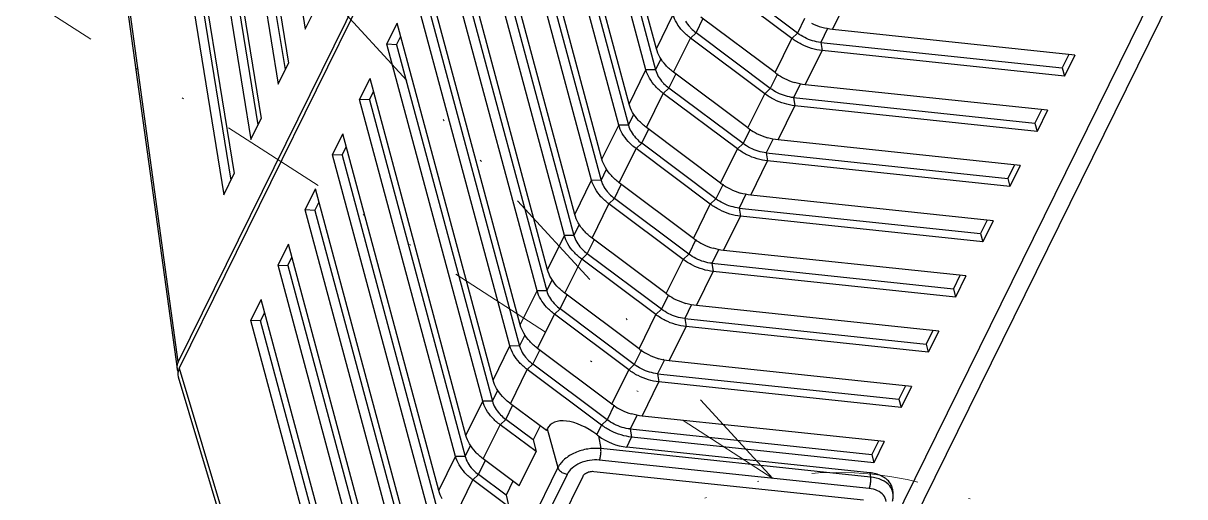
# Model space of a CAD drawing. Header units: millimetres. Extents: x 10368 to 13229, y -13270 to -11269.
# Drawn here: x 12789 to 12858, y -12510.6 to -12482.4 of the extents above; entities that cross this region are included whole.
import ezdxf

# ---------------------------------------------------------------- set-up
doc = ezdxf.new("R2010")
doc.units = ezdxf.units.MM
doc.linetypes.add('DIVIDE', pattern=[31.75, 12.7, -6.35, 0, -6.35, 0, -6.35])
doc.layers.add('hatch', color=56, linetype='Continuous', lineweight=9)

# ---------------------------------------------------------------- blocks, each defined once
blk = doc.blocks.new('u59')
at = {"color": 7, "linetype": 'Continuous'}
for p, q in [((-234.005, 239.259), (-241.19, 263.302)), ((-234.061, 238.747), (-241.24, 262.774)), ((-244.593, 257.136), (-238.897, 235.931)), ((-244.021, 257.127), (-238.321, 235.906)), ((-252.513, 256.459), (-258.076, 245.162)), ((-257.12, 245.061), (-251.557, 256.358)), ((-256.578, 244.657), (-251.015, 255.955)), ((-244.638, 255.88), (-238.937, 234.655)), ((-240.514, 232.647), (-246.21, 253.852)), ((-245.639, 253.847), (-239.938, 232.622)), ((-246.255, 252.596), (-240.554, 231.371)), ((-242.131, 229.363), (-247.827, 250.568)), ((-247.256, 250.563), (-241.555, 229.338)), ((-328.54, 144.576), (-276.921, 249.411)), ((-327.443, 144.46), (-275.824, 249.295)), ((-247.872, 249.312), (-242.171, 228.087)), ((-250.519, 247.425), (-251.52, 245.393)), ((-243.748, 226.079), (-249.444, 247.284)), ((-248.873, 247.279), (-243.172, 226.054)), ((-258.704, 244.883), (-274.741, 246.577)), ((-253.489, 246.3), (-253.656, 246.993)), ((-253.656, 246.993), (-251.52, 245.393)), ((-276.457, 245.934), (-276.493, 246.181)), ((-275.073, 245.903), (-259.036, 244.209)), ((-253.901, 245.464), (-253.489, 246.3)), ((-253.489, 246.3), (-251.854, 245.075)), ((-249.489, 246.027), (-250.49, 243.994)), ((-249.489, 246.027), (-243.788, 224.803)), ((-275.111, 244.966), (-275.158, 245.221)), ((-275.158, 245.221), (-259.121, 243.527)), ((-254.272, 245.741), (-255.273, 243.709)), ((-254.272, 245.741), (-252.136, 244.141)), ((-251.854, 245.075), (-251.52, 245.393)), ((-275.111, 244.966), (-260.664, 243.44)), ((-255.937, 242.36), (-256.578, 244.657)), ((-251.854, 245.075), (-252.279, 244.212)), ((-275.976, 243.115), (-275.36, 244.367)), ((-275.625, 243.078), (-275.231, 243.879)), ((-275.231, 243.879), (-275.36, 244.367)), ((-275.36, 244.367), (-260.957, 242.845)), ((-260.877, 242.362), (-275.231, 243.879)), ((-252.136, 244.141), (-253.137, 242.108)), ((-251.061, 243.999), (-251.387, 243.338)), ((-245.365, 222.794), (-251.061, 243.999)), ((-251.061, 243.999), (-250.49, 243.994)), ((-250.49, 243.994), (-244.789, 222.77)), ((-275.976, 243.115), (-261.573, 241.594)), ((-260.664, 243.44), (-260.957, 242.845)), ((-258.982, 242.773), (-259.121, 243.527)), ((-255.106, 243.016), (-255.273, 243.709)), ((-255.273, 243.709), (-253.137, 242.108)), ((-261.284, 241.535), (-260.877, 242.362)), ((-260.877, 242.362), (-260.957, 242.845)), ((-258.883, 242.7), (-259.164, 242.128)), ((-255.889, 242.457), (-255.937, 242.36)), ((-255.889, 242.457), (-253.753, 240.857)), ((-255.518, 242.179), (-255.106, 243.016)), ((-255.106, 243.016), (-253.471, 241.791)), ((-251.106, 242.743), (-252.107, 240.71)), ((-251.106, 242.743), (-245.405, 221.519)), ((-259.923, 240.947), (-259.498, 241.811)), ((-259.498, 241.811), (-259.164, 242.128)), ((-259.498, 241.811), (-255.088, 238.507)), ((-259.164, 242.128), (-254.754, 238.824)), ((-253.471, 241.791), (-253.896, 240.928)), ((-253.471, 241.791), (-253.137, 242.108)), ((-277.593, 239.831), (-276.977, 241.083)), ((-276.848, 240.594), (-276.977, 241.083)), ((-276.977, 241.083), (-262.574, 239.561)), ((-261.573, 241.594), (-262.574, 239.561)), ((-277.242, 239.794), (-276.848, 240.594)), ((-262.494, 239.078), (-276.848, 240.594)), ((-259.78, 240.877), (-260.781, 238.844)), ((-259.78, 240.877), (-255.37, 237.573)), ((-253.753, 240.857), (-254.754, 238.824)), ((-252.678, 240.715), (-253.004, 240.054)), ((-246.982, 219.51), (-252.678, 240.715)), ((-252.678, 240.715), (-252.107, 240.71)), ((-252.107, 240.71), (-246.406, 219.486)), ((-277.593, 239.831), (-263.19, 238.31)), ((-262.901, 238.251), (-262.494, 239.078)), ((-262.494, 239.078), (-262.574, 239.561)), ((-252.723, 239.459), (-253.724, 237.426)), ((-252.723, 239.459), (-247.022, 218.235)), ((-317.177, 69.942), (-234.061, 238.747)), ((-317.109, 69.585), (-234.008, 238.361)), ((-263.19, 238.31), (-264.191, 236.277)), ((-261.54, 237.663), (-261.115, 238.526)), ((-261.115, 238.526), (-260.781, 238.844)), ((-261.115, 238.526), (-256.705, 235.223)), ((-260.781, 238.844), (-256.371, 235.54)), ((-255.088, 238.507), (-255.513, 237.643)), ((-255.088, 238.507), (-254.754, 238.824)), ((-234.008, 238.361), (-230.525, 213.101)), ((-230.446, 213.502), (-233.932, 238.779)), ((-279.21, 236.547), (-278.594, 237.798)), ((-278.465, 237.31), (-278.594, 237.798)), ((-278.594, 237.798), (-264.191, 236.277)), ((-261.397, 237.593), (-262.398, 235.56)), ((-261.397, 237.593), (-256.987, 234.289)), ((-255.37, 237.573), (-256.371, 235.54)), ((-278.859, 236.51), (-278.465, 237.31)), ((-264.111, 235.794), (-278.465, 237.31)), ((-254.295, 237.431), (-254.621, 236.77)), ((-248.599, 216.226), (-254.295, 237.431)), ((-254.295, 237.431), (-253.724, 237.426)), ((-253.724, 237.426), (-248.023, 216.202)), ((-279.21, 236.547), (-264.807, 235.026)), ((-264.111, 235.794), (-264.191, 236.277)), ((-254.34, 236.175), (-255.341, 234.142)), ((-254.34, 236.175), (-248.639, 214.95)), ((-264.518, 234.967), (-264.111, 235.794)), ((-262.732, 235.242), (-262.398, 235.56)), ((-262.398, 235.56), (-257.988, 232.256)), ((-256.705, 235.223), (-256.371, 235.54)), ((-238.897, 235.931), (-239.144, 235.428)), ((-238.321, 235.906), (-238.937, 234.655)), ((-238.897, 235.931), (-238.321, 235.906)), ((-264.807, 235.026), (-265.808, 232.993)), ((-263.157, 234.379), (-262.732, 235.242)), ((-262.732, 235.242), (-258.322, 231.938)), ((-256.705, 235.223), (-257.13, 234.359)), ((-280.827, 233.263), (-280.211, 234.514)), ((-280.082, 234.026), (-280.211, 234.514)), ((-280.211, 234.514), (-265.808, 232.993)), ((-263.014, 234.309), (-264.015, 232.276)), ((-263.014, 234.309), (-258.604, 231.005)), ((-256.987, 234.289), (-257.988, 232.256)), ((-255.912, 234.147), (-256.238, 233.486)), ((-250.216, 212.942), (-255.912, 234.147)), ((-255.912, 234.147), (-255.341, 234.142)), ((-255.341, 234.142), (-249.64, 212.917)), ((-280.476, 233.226), (-280.082, 234.026)), ((-265.728, 232.51), (-280.082, 234.026)), ((-280.827, 233.263), (-266.424, 231.741)), ((-265.728, 232.51), (-265.808, 232.993)), ((-255.957, 232.891), (-256.958, 230.858)), ((-255.957, 232.891), (-250.256, 211.666)), ((-266.135, 231.683), (-265.728, 232.51)), ((-264.349, 231.958), (-264.015, 232.276)), ((-264.015, 232.276), (-259.605, 228.972)), ((-258.322, 231.938), (-257.988, 232.256)), ((-240.514, 232.647), (-240.761, 232.144)), ((-239.938, 232.622), (-240.554, 231.371)), ((-239.938, 232.622), (-240.514, 232.647)), ((-266.424, 231.741), (-267.425, 229.709)), ((-264.774, 231.095), (-264.349, 231.958)), ((-264.349, 231.958), (-259.939, 228.654)), ((-258.322, 231.938), (-258.747, 231.075)), ((-282.444, 229.979), (-281.828, 231.23)), ((-282.093, 229.942), (-281.699, 230.742)), ((-281.699, 230.742), (-281.828, 231.23)), ((-281.828, 231.23), (-267.425, 229.709)), ((-267.345, 229.225), (-281.699, 230.742)), ((-264.631, 231.025), (-265.632, 228.992)), ((-264.631, 231.025), (-260.221, 227.721)), ((-258.604, 231.005), (-259.605, 228.972)), ((-257.529, 230.863), (-257.855, 230.201)), ((-251.833, 209.658), (-257.529, 230.863)), ((-257.529, 230.863), (-256.958, 230.858)), ((-256.958, 230.858), (-251.257, 209.633)), ((-282.444, 229.979), (-268.041, 228.457)), ((-267.345, 229.225), (-267.425, 229.709)), ((-257.574, 229.607), (-258.575, 227.574)), ((-257.574, 229.607), (-251.873, 208.382)), ((-242.131, 229.363), (-242.378, 228.86)), ((-241.555, 229.338), (-242.171, 228.087)), ((-242.131, 229.363), (-241.555, 229.338)), ((-267.752, 228.398), (-267.345, 229.225)), ((-266.391, 227.811), (-265.966, 228.674)), ((-265.966, 228.674), (-265.632, 228.992)), ((-265.966, 228.674), (-261.556, 225.37)), ((-265.632, 228.992), (-261.222, 225.688)), ((-259.939, 228.654), (-260.364, 227.791)), ((-259.939, 228.654), (-259.605, 228.972)), ((-284.061, 226.695), (-283.445, 227.946)), ((-283.316, 227.458), (-283.445, 227.946)), ((-283.445, 227.946), (-269.042, 226.424)), ((-268.041, 228.457), (-269.042, 226.424)), ((-236.708, 228.43), (-237.324, 227.179)), ((-233.305, 207.453), (-236.708, 228.43)), ((-283.71, 226.658), (-283.316, 227.458)), ((-268.962, 225.941), (-283.316, 227.458)), ((-266.248, 227.741), (-267.249, 225.708)), ((-266.248, 227.741), (-261.838, 224.437)), ((-260.221, 227.721), (-261.222, 225.688)), ((-259.146, 227.579), (-259.472, 226.917)), ((-253.45, 206.374), (-259.146, 227.579)), ((-259.146, 227.579), (-258.575, 227.574)), ((-258.575, 227.574), (-252.874, 206.349)), ((-233.921, 206.197), (-237.324, 227.179)), ((-233.884, 207.493), (-237.138, 227.556)), ((-284.061, 226.695), (-269.658, 225.173)), ((-269.369, 225.114), (-268.962, 225.941)), ((-268.962, 225.941), (-269.042, 226.424)), ((-259.191, 226.323), (-260.192, 224.29)), ((-259.191, 226.323), (-253.49, 205.098)), ((-243.748, 226.079), (-243.995, 225.576)), ((-243.172, 226.054), (-243.788, 224.803)), ((-243.748, 226.079), (-243.172, 226.054)), ((-269.658, 225.173), (-270.659, 223.14)), ((-268.008, 224.527), (-267.583, 225.39)), ((-267.583, 225.39), (-267.249, 225.708)), ((-267.583, 225.39), (-263.173, 222.086)), ((-267.249, 225.708), (-262.839, 222.404)), ((-261.556, 225.37), (-261.981, 224.507)), ((-261.556, 225.37), (-261.222, 225.688)), ((-238.325, 225.146), (-238.941, 223.895)), ((-234.922, 204.165), (-238.325, 225.146)), ((-285.678, 223.411), (-285.062, 224.662)), ((-284.933, 224.174), (-285.062, 224.662)), ((-285.062, 224.662), (-270.659, 223.14)), ((-267.865, 224.456), (-268.866, 222.424)), ((-267.865, 224.456), (-263.455, 221.152)), ((-261.838, 224.437), (-262.839, 222.404)), ((-285.327, 223.374), (-284.933, 224.174)), ((-270.579, 222.657), (-284.933, 224.174)), ((-260.763, 224.295), (-261.089, 223.633)), ((-255.067, 203.09), (-260.763, 224.295)), ((-260.763, 224.295), (-260.192, 224.29)), ((-260.192, 224.29), (-254.491, 203.065)), ((-235.538, 202.913), (-238.941, 223.895)), ((-238.755, 224.272), (-235.501, 204.209)), ((-285.678, 223.411), (-271.275, 221.889)), ((-270.579, 222.657), (-270.659, 223.14)), ((-260.808, 223.039), (-261.809, 221.006)), ((-260.808, 223.039), (-255.107, 201.814)), ((-270.986, 221.83), (-270.579, 222.657)), ((-269.2, 222.106), (-268.866, 222.424)), ((-268.866, 222.424), (-264.456, 219.12)), ((-263.173, 222.086), (-262.839, 222.404)), ((-245.365, 222.794), (-245.612, 222.292)), ((-244.789, 222.77), (-245.405, 221.519)), ((-245.365, 222.794), (-244.789, 222.77)), ((-271.275, 221.889), (-272.276, 219.856)), ((-269.625, 221.243), (-269.2, 222.106)), ((-269.2, 222.106), (-264.79, 218.802)), ((-263.173, 222.086), (-263.598, 221.223)), ((-239.942, 221.862), (-240.558, 220.611)), ((-236.539, 200.88), (-239.942, 221.862)), ((-287.295, 220.127), (-286.679, 221.378)), ((-286.55, 220.89), (-286.679, 221.378)), ((-286.679, 221.378), (-272.276, 219.856)), ((-269.482, 221.172), (-270.483, 219.139)), ((-269.482, 221.172), (-265.072, 217.868)), ((-263.455, 221.152), (-264.456, 219.12)), ((-262.38, 221.011), (-262.706, 220.349)), ((-256.684, 199.806), (-262.38, 221.011)), ((-262.38, 221.011), (-261.809, 221.006)), ((-261.809, 221.006), (-256.108, 199.781)), ((-240.372, 220.988), (-237.118, 200.924)), ((-286.944, 220.09), (-286.55, 220.89)), ((-272.196, 219.373), (-286.55, 220.89)), ((-237.155, 199.629), (-240.558, 220.611)), ((-287.295, 220.127), (-272.892, 218.605)), ((-272.196, 219.373), (-272.276, 219.856)), ((-262.425, 219.754), (-263.426, 217.722)), ((-262.425, 219.754), (-256.724, 198.53)), ((-272.603, 218.546), (-272.196, 219.373)), ((-270.817, 218.822), (-270.483, 219.139)), ((-270.483, 219.139), (-266.073, 215.835)), ((-264.79, 218.802), (-264.456, 219.12)), ((-246.982, 219.51), (-247.229, 219.008)), ((-246.406, 219.486), (-247.022, 218.235)), ((-246.982, 219.51), (-246.406, 219.486)), ((-272.892, 218.605), (-273.893, 216.572)), ((-271.242, 217.959), (-270.817, 218.822)), ((-270.817, 218.822), (-266.407, 215.518)), ((-264.79, 218.802), (-265.215, 217.939)), ((-241.559, 218.578), (-242.175, 217.327)), ((-238.156, 197.596), (-241.559, 218.578))]:
    blk.add_line(p, q, dxfattribs=at)
for centre, radius, start, end in [((-265.085, 234.47), 10.305, 52.99605, 53.68047), ((-262.034, 237.868), 3.758, 63.18867, 73.22859), ((-262.034, 237.857), 3.769, 55.14659, 63.25368), ((-261.964, 237.961), 3.643, 53.16396, 55.11495), ((-263.651, 234.584), 3.758, 63.18867, 73.22859), ((-263.651, 234.573), 3.769, 55.14659, 63.25368), ((-263.581, 234.677), 3.643, 53.16396, 55.11495), ((-265.268, 231.3), 3.758, 63.18867, 73.22859), ((-265.268, 231.289), 3.769, 55.14659, 63.25368), ((-265.198, 231.393), 3.643, 53.16396, 55.11495), ((-266.885, 228.016), 3.758, 63.18867, 73.22859), ((-266.885, 228.005), 3.769, 55.14659, 63.25368), ((-266.815, 228.109), 3.643, 53.16396, 55.11495), ((-268.502, 224.732), 3.758, 63.18867, 73.22859), ((-268.502, 224.721), 3.769, 55.14659, 63.25368), ((-268.432, 224.825), 3.643, 53.16396, 55.11495), ((-270.119, 221.448), 3.758, 63.18867, 73.22859), ((-270.12, 221.436), 3.769, 55.14659, 63.25368), ((-270.049, 221.54), 3.643, 53.16396, 55.11495), ((-271.736, 218.163), 3.758, 63.18867, 73.22859), ((-271.737, 218.152), 3.769, 55.14659, 63.25368), ((-271.667, 218.256), 3.643, 53.16396, 55.11495), ((-273.353, 214.879), 3.758, 63.18867, 73.22859)]:
    blk.add_arc(centre, radius, start, end, dxfattribs=at)
for centre, major_axis, ratio, start_param, end_param in [((-260.289, 241.407), (2.289, -1.235), 0.714452, 1.376679, 2.092267), ((-258.198, 244.054), (2.149, -1.864), 0.522124, -1.44033, 0.136328), ((-235.462, 238.893), (1.468, 0.319), 0.643301, 5.810828, 6.331814), ((-235.408, 238.507), (1.468, 0.319), 0.643301, 5.810828, 6.447226)]:
    blk.add_ellipse(centre, major_axis=major_axis, ratio=ratio, start_param=start_param, end_param=end_param, dxfattribs=at)
for points, start_tangent, end_tangent in [([(-276.462, 246.659), (-276.502, 246.417), (-276.493, 246.181)], (-0.260376, -0.965507), (0.143481, -0.989653)), ([(-276.083, 246.664), (-275.934, 246.303), (-275.576, 246.036), (-275.073, 245.903)], (0.089205, -0.996013), (0.994465, -0.105072)), ([(-249.698, 246.525), (-249.489, 246.027)], (0.498589, -0.866839), (0.259432, -0.965761)), ([(-276.493, 246.181), (-276.301, 245.752)], (0.150824, -0.988561), (0.620737, -0.784019)), ([(-276.457, 245.934), (-276.401, 245.73), (-276.264, 245.501), (-276.058, 245.304), (-275.789, 245.145), (-275.47, 245.031), (-275.111, 244.966)], (0.144155, -0.989555), (0.994465, -0.105072)), ([(-275.073, 245.903), (-275.141, 245.697), (-275.172, 245.449), (-275.158, 245.221)], (-0.441734, -0.897146), (0.181486, -0.983394)), ([(-276.301, 245.752), (-275.831, 245.399), (-275.158, 245.221)], (0.620737, -0.784019), (0.994465, -0.105072)), ([(-258.076, 245.162), (-258.219, 245.004), (-258.449, 244.902), (-258.704, 244.883)], (-0.441734, -0.897146), (-0.994465, 0.105072)), ([(-251.52, 245.393), (-251.05, 244.968), (-250.699, 244.492), (-250.49, 243.994)], (0.800328, -0.599562), (0.259432, -0.965761)), ([(-259.121, 243.527), (-258.348, 243.552), (-257.594, 243.775), (-256.972, 244.164), (-256.578, 244.657)], (0.994465, -0.105072), (0.441734, 0.897146)), ([(-259.036, 244.209), (-258.458, 244.227), (-257.885, 244.396), (-257.414, 244.691), (-257.12, 245.061)], (0.994465, -0.105072), (0.441734, 0.897146)), ([(-257.12, 245.061), (-256.884, 244.99), (-256.687, 244.843), (-256.578, 244.657)], (0.994465, -0.105072), (0.268877, -0.963175)), ([(-251.54, 244.799), (-251.854, 245.075)], (-0.694739, 0.719262), (-0.800328, 0.599562)), ([(-251.223, 244.382), (-251.492, 244.748), (-251.54, 244.799)], (-0.498571, 0.866849), (-0.694739, 0.719262)), ([(-259.036, 244.209), (-259.104, 244.003), (-259.135, 243.755), (-259.121, 243.527)], (-0.441734, -0.897146), (0.181486, -0.983394)), ([(-252.136, 244.141), (-251.666, 243.717)], (0.800328, -0.599562), (0.673612, -0.739085)), ([(-251.061, 243.999), (-251.223, 244.382)], (-0.259432, 0.965761), (-0.498571, 0.866849)), ([(-251.666, 243.717), (-251.315, 243.24)], (0.673612, -0.739085), (0.498589, -0.866839)), ([(-251.315, 243.24), (-251.106, 242.743)], (0.498589, -0.866839), (0.259432, -0.965761)), ([(-260.957, 242.845), (-260.333, 242.718), (-259.722, 242.474), (-259.164, 242.128)], (0.994465, -0.105072), (0.800328, -0.599562)), ([(-260.877, 242.362), (-260.397, 242.264), (-259.927, 242.076), (-259.498, 241.811)], (0.994465, -0.105072), (0.800328, -0.599562)), ([(-253.157, 241.515), (-253.471, 241.791)], (-0.694739, 0.719262), (-0.800328, 0.599562)), ([(-253.137, 242.108), (-252.667, 241.684), (-252.316, 241.208), (-252.107, 240.71)], (0.800328, -0.599562), (0.259432, -0.965761)), ([(-261.573, 241.594), (-260.949, 241.467)], (0.994465, -0.105072), (0.957663, -0.28789)), ([(-252.84, 241.098), (-253.109, 241.464), (-253.157, 241.515)], (-0.498571, 0.866849), (-0.694739, 0.719262)), ([(-252.678, 240.715), (-252.84, 241.098)], (-0.259432, 0.965761), (-0.498571, 0.866849)), ([(-253.753, 240.857), (-253.283, 240.433)], (0.800328, -0.599562), (0.673612, -0.739085)), ([(-253.283, 240.433), (-252.932, 239.956)], (0.673612, -0.739085), (0.498589, -0.866839)), ([(-252.932, 239.956), (-252.723, 239.459)], (0.498589, -0.866839), (0.259432, -0.965761)), ([(-262.574, 239.561), (-261.95, 239.434), (-261.339, 239.19), (-260.781, 238.844)], (0.994465, -0.105072), (0.800328, -0.599562)), ([(-262.494, 239.078), (-262.014, 238.98), (-261.544, 238.792), (-261.115, 238.526)], (0.994465, -0.105072), (0.800328, -0.599562)), ([(-263.19, 238.31), (-262.566, 238.183)], (0.994465, -0.105072), (0.957663, -0.28789)), ([(-254.774, 238.231), (-255.088, 238.507)], (-0.694739, 0.719262), (-0.800328, 0.599562)), ([(-254.457, 237.814), (-254.726, 238.18), (-254.774, 238.231)], (-0.498571, 0.866849), (-0.694739, 0.719262)), ([(-254.754, 238.824), (-254.284, 238.4), (-253.933, 237.924), (-253.724, 237.426)], (0.800328, -0.599562), (0.259432, -0.965761)), ([(-255.37, 237.573), (-254.9, 237.149)], (0.800328, -0.599562), (0.673612, -0.739085)), ([(-254.295, 237.431), (-254.457, 237.814)], (-0.259432, 0.965761), (-0.498571, 0.866849)), ([(-254.9, 237.149), (-254.549, 236.672)], (0.673612, -0.739085), (0.498589, -0.866839)), ([(-264.191, 236.277), (-263.567, 236.15), (-262.956, 235.905), (-262.398, 235.56)], (0.994465, -0.105072), (0.800328, -0.599562)), ([(-254.549, 236.672), (-254.34, 236.175)], (0.498589, -0.866839), (0.259432, -0.965761)), ([(-264.111, 235.794), (-263.631, 235.696), (-263.161, 235.508), (-262.732, 235.242)], (0.994465, -0.105072), (0.800328, -0.599562)), ([(-256.371, 235.54), (-255.901, 235.116), (-255.55, 234.639), (-255.341, 234.142)], (0.800328, -0.599562), (0.259432, -0.965761)), ([(-264.807, 235.026), (-264.183, 234.898)], (0.994465, -0.105072), (0.957663, -0.28789)), ([(-256.391, 234.947), (-256.705, 235.223)], (-0.694739, 0.719262), (-0.800328, 0.599562)), ([(-256.074, 234.53), (-256.344, 234.896), (-256.391, 234.947)], (-0.498571, 0.866849), (-0.694739, 0.719262)), ([(-256.987, 234.289), (-256.517, 233.864)], (0.800328, -0.599562), (0.673612, -0.739085)), ([(-255.912, 234.147), (-256.074, 234.53)], (-0.259432, 0.965761), (-0.498571, 0.866849)), ([(-256.517, 233.864), (-256.166, 233.388)], (0.673612, -0.739085), (0.498589, -0.866839)), ([(-256.166, 233.388), (-255.957, 232.891)], (0.498589, -0.866839), (0.259432, -0.965761)), ([(-265.808, 232.993), (-265.184, 232.866), (-264.573, 232.621), (-264.015, 232.276)], (0.994465, -0.105072), (0.800328, -0.599562)), ([(-265.728, 232.51), (-265.248, 232.412), (-264.778, 232.224), (-264.349, 231.958)], (0.994465, -0.105072), (0.800328, -0.599562)), ([(-257.988, 232.256), (-257.518, 231.832), (-257.167, 231.355), (-256.958, 230.858)], (0.800328, -0.599562), (0.259432, -0.965761)), ([(-266.424, 231.741), (-265.8, 231.614)], (0.994465, -0.105072), (0.957663, -0.28789)), ([(-258.009, 231.663), (-258.322, 231.938)], (-0.694739, 0.719262), (-0.800328, 0.599562)), ([(-257.691, 231.246), (-257.961, 231.612), (-258.009, 231.663)], (-0.498571, 0.866849), (-0.694739, 0.719262)), ([(-258.604, 231.005), (-258.134, 230.58)], (0.800328, -0.599562), (0.673612, -0.739085)), ([(-257.529, 230.863), (-257.691, 231.246)], (-0.259432, 0.965761), (-0.498571, 0.866849)), ([(-258.134, 230.58), (-257.783, 230.104)], (0.673612, -0.739085), (0.498589, -0.866839)), ([(-257.783, 230.104), (-257.574, 229.607)], (0.498589, -0.866839), (0.259432, -0.965761)), ([(-267.425, 229.709), (-266.801, 229.581), (-266.19, 229.337), (-265.632, 228.992)], (0.994465, -0.105072), (0.800328, -0.599562)), ([(-267.345, 229.225), (-266.865, 229.128), (-266.395, 228.94), (-265.966, 228.674)], (0.994465, -0.105072), (0.800328, -0.599562)), ([(-259.626, 228.379), (-259.939, 228.654)], (-0.694739, 0.719262), (-0.800328, 0.599562)), ([(-259.605, 228.972), (-259.135, 228.547), (-258.784, 228.071), (-258.575, 227.574)], (0.800328, -0.599562), (0.259432, -0.965761)), ([(-268.041, 228.457), (-267.417, 228.33)], (0.994465, -0.105072), (0.957663, -0.28789)), ([(-259.308, 227.961), (-259.578, 228.328), (-259.626, 228.379)], (-0.498571, 0.866849), (-0.694739, 0.719262)), ([(-259.146, 227.579), (-259.308, 227.961)], (-0.259432, 0.965761), (-0.498571, 0.866849)), ([(-260.221, 227.721), (-259.751, 227.296)], (0.800328, -0.599562), (0.673612, -0.739085)), ([(-259.751, 227.296), (-259.4, 226.82)], (0.673612, -0.739085), (0.498589, -0.866839)), ([(-259.4, 226.82), (-259.191, 226.323)], (0.498589, -0.866839), (0.259432, -0.965761)), ([(-269.042, 226.424), (-268.418, 226.297), (-267.807, 226.053), (-267.249, 225.708)], (0.994465, -0.105072), (0.800328, -0.599562)), ([(-268.962, 225.941), (-268.482, 225.844), (-268.013, 225.656), (-267.583, 225.39)], (0.994465, -0.105072), (0.800328, -0.599562)), ([(-269.658, 225.173), (-269.034, 225.046)], (0.994465, -0.105072), (0.957663, -0.28789)), ([(-261.243, 225.095), (-261.556, 225.37)], (-0.694739, 0.719262), (-0.800328, 0.599562)), ([(-261.222, 225.688), (-260.752, 225.263), (-260.401, 224.787), (-260.192, 224.29)], (0.800328, -0.599562), (0.259432, -0.965761)), ([(-261.838, 224.437), (-261.368, 224.012)], (0.800328, -0.599562), (0.673612, -0.739085)), ([(-260.925, 224.677), (-261.195, 225.044), (-261.243, 225.095)], (-0.498571, 0.866849), (-0.694739, 0.719262)), ([(-260.763, 224.295), (-260.925, 224.677)], (-0.259432, 0.965761), (-0.498571, 0.866849)), ([(-261.368, 224.012), (-261.017, 223.536)], (0.673612, -0.739085), (0.498589, -0.866839)), ([(-270.659, 223.14), (-270.035, 223.013), (-269.424, 222.769), (-268.866, 222.424)], (0.994465, -0.105072), (0.800328, -0.599562)), ([(-261.017, 223.536), (-260.808, 223.039)], (0.498589, -0.866839), (0.259432, -0.965761)), ([(-270.579, 222.657), (-270.099, 222.559), (-269.63, 222.372), (-269.2, 222.106)], (0.994465, -0.105072), (0.800328, -0.599562)), ([(-262.839, 222.404), (-262.369, 221.979), (-262.018, 221.503), (-261.809, 221.006)], (0.800328, -0.599562), (0.259432, -0.965761)), ([(-271.275, 221.889), (-270.651, 221.762)], (0.994465, -0.105072), (0.957663, -0.28789)), ([(-262.86, 221.811), (-263.173, 222.086)], (-0.694739, 0.719262), (-0.800328, 0.599562)), ([(-262.542, 221.393), (-262.812, 221.76), (-262.86, 221.811)], (-0.498571, 0.866849), (-0.694739, 0.719262)), ([(-263.455, 221.152), (-262.985, 220.728)], (0.800328, -0.599562), (0.673612, -0.739085)), ([(-262.38, 221.011), (-262.542, 221.393)], (-0.259432, 0.965761), (-0.498571, 0.866849)), ([(-262.985, 220.728), (-262.634, 220.252)], (0.673612, -0.739085), (0.498589, -0.866839)), ([(-272.276, 219.856), (-271.652, 219.729), (-271.041, 219.485), (-270.483, 219.139)], (0.994465, -0.105072), (0.800328, -0.599562)), ([(-262.634, 220.252), (-262.425, 219.754)], (0.498589, -0.866839), (0.259432, -0.965761)), ([(-272.196, 219.373), (-271.716, 219.275), (-271.247, 219.088), (-270.817, 218.822)], (0.994465, -0.105072), (0.800328, -0.599562)), ([(-264.456, 219.12), (-263.986, 218.695), (-263.635, 218.219), (-263.426, 217.722)], (0.800328, -0.599562), (0.259432, -0.965761)), ([(-272.892, 218.605), (-272.268, 218.478)], (0.994465, -0.105072), (0.957663, -0.28789)), ([(-264.477, 218.527), (-264.79, 218.802)], (-0.694739, 0.719262), (-0.800328, 0.599562)), ([(-264.159, 218.109), (-264.429, 218.475), (-264.477, 218.527)], (-0.498571, 0.866849), (-0.694739, 0.719262))]:
    blk.add_spline(points, degree=3, dxfattribs=dict(at, start_tangent=start_tangent, end_tangent=end_tangent))
at = {"layer": 'hatch', "color": 4, "linetype": 'DIVIDE', "ltscale": 0.5}
for q in [(-163.122, 129.731), (-155.18, 171.763)]:
    blk.add_line((-269.352, 245.299), q, dxfattribs=at)
blk.add_circle((-273.141, 265.73), 20.78, dxfattribs=at)

msp = doc.modelspace()

# ---------------------------------------------------------------- block references
at = {"rotation": 180}
msp.add_blockref('u59', (12564.199, -12264.161), dxfattribs=at)

doc.saveas('drawing.dxf')
